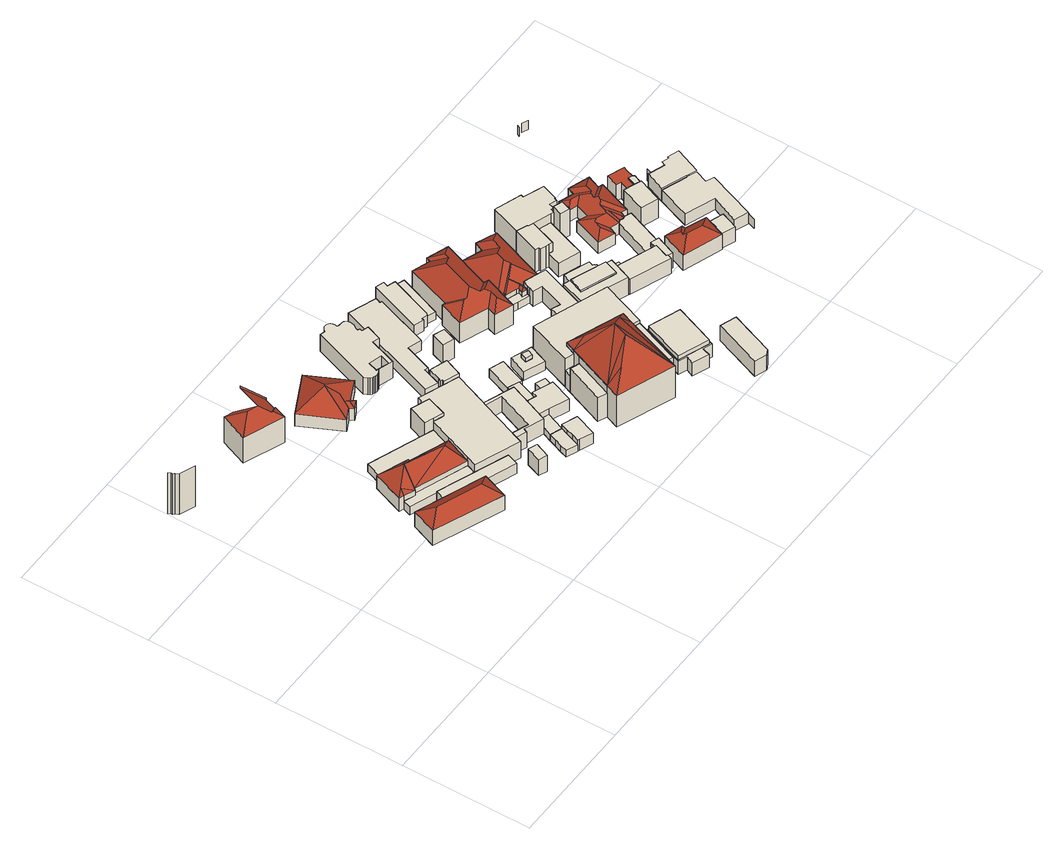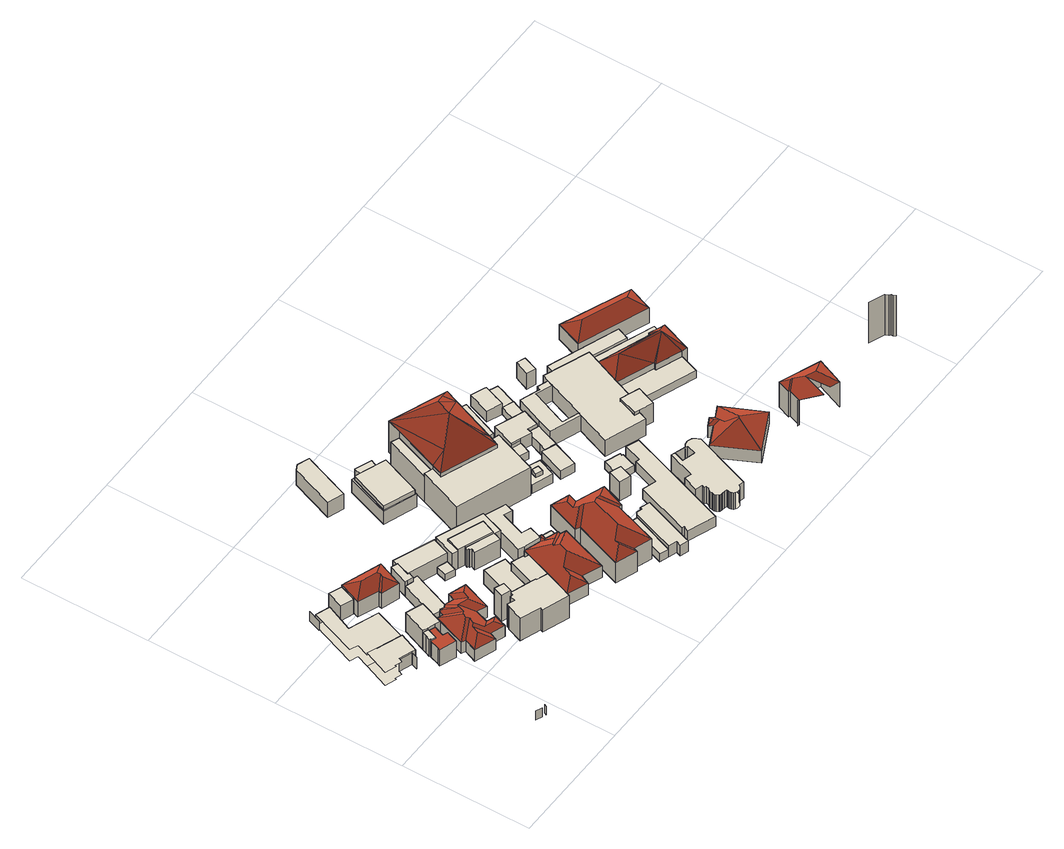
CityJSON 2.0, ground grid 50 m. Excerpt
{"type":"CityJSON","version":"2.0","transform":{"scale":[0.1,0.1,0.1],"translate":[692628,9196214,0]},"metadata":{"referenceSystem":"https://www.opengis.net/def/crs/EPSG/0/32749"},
"CityObjects":{
"building1":{"type":"Building","geometry":[{"type":"MultiSurface","lod":"2","boundaries":[[[0,1,2,3]],[[4,5,1,0]],[[6,7,5,4]],[[8,9,7,6]],[[10,11,9,8]],[[12,13,14,15]],[[14,13,16]],[[17,18,13,12]],[[19,20,21,22]],[[22,21,23,24,25]],[[26,17,12,15]],[[27,18,13,14]],[[24,23,28]],[[16,29,27,14]],[[21,30,31,23]],[[32,30,21,22]],[[29,16,13,18]],[[28,23,31]],[[25,24,33,34]],[[31,35,28]],[[30,36,37,31]],[[38,36,30,32]],[[33,24,28,35,39]],[[40,41,42,43]],[[31,37,35]],[[44,45,36,30,21,20]],[[46,44,20,19]],[[15,14,27,26]],[[47,33,39]],[[34,33,47,48,49]],[[50,51,52,53,54,55]],[[47,56,33]],[[57,58,51,50]],[[19,22,32,38,59,46]],[[39,56,47]],[[52,51,60]],[[18,27,29]],[[61,39,35]],[[49,48,62,63]],[[36,45,64,37]],[[59,45,36,38]],[[65,56,39]],[[59,38,32,22,25,34,49,66,67,68]],[[26,27,18,17]],[[64,37,31,23,24,33,56,65,69]],[[70,71,41,40]],[[72,48,47,56]],[[49,48,72,66]],[[35,37,61]],[[60,73,74,75,52]],[[73,60,51,58,76,77]],[[78,70,40,43]],[[39,61,65]],[[79,72,56,65]],[[66,72,79,67]],[[37,64,61]],[[58,80,76]],[[81,80,58,57]],[[77,76,80,82]],[[42,41,71,83]],[[84,74,73,77,82,85]],[[43,42,83,78]],[[86,82,80,81]],[[46,44,45,59]],[[45,44,87,88,64]],[[89,85,82,86]],[[69,65,61]],[[90,91,62,48,72,79,92]],[[68,67,66,49,63,93,94]],[[95,84,85,96]],[[64,69,61]],[[97,96,85,89]],[[92,79,65,69]],[[67,79,92,68]],[[63,62,91,93]],[[98,99,87,44,46]],[[88,100,69,64]],[[59,45,64,69,92,68]],[[101,102,103,104]],[[78,83,71,70]],[[105,106,107,108]],[[108,107,109,110]],[[111,112,102,101]],[[103,102,113]],[[114,105,108,110]],[[90,92,69,100,115]],[[109,107,106,116]],[[68,92,90,94]],[[114,116,106,105]],[[94,90,91,93]],[[91,90,115,117,118]],[[110,109,116,114]],[[119,120,112,111]],[[113,121,122,123,103]],[[124,121,113,102,112]],[[93,91,118,125,126]],[[127,128,129,130,119,111,101,104]],[[123,131,132,133,120,112,102,103]],[[134,135,124,112,120]],[[136,137,138,99,98]],[[139,140,115,90,94]],[[130,133,120,119]],[[120,133,134]],[[141,117,115,140]],[[104,103,123,127]],[[137,142,143,138]],[[144,142,137,136]],[[126,145,146,139,94,93]],[[135,134,133,132]],[[118,117,141,147,148,125]],[[149,150,137,136]],[[151,152,153,154,155,156,140,115,100,88,87,99,138,143]],[[129,132,133,130]],[[144,136,98,46,59,68,94,139,146,145,157,158,159,160]],[[122,121,124,135,132,131]],[[126,125,148,155,145]],[[146,156,140,139]],[[161,162,150,149]],[[163,164,165,166]],[[167,168,164,163]],[[144,142,169,170]],[[147,141,140,156]],[[131,123,122]],[[128,131,132,129]],[[160,171,151,143,142,144]],[[148,147,156,155]],[[145,155,156,146]],[[166,165,172,173]],[[145,155,154,157]],[[174,175,176,168,167]],[[177,178,162,161]],[[168,179,180,181,182,172,165,164]],[[163,166,173,183,184,185,186,167]],[[173,172,182,183]],[[179,168,176,187]],[[167,168,179,186]],[[188,189,175,174]],[[127,123,131,128]],[[180,179,187,190]],[[186,179,180,185]],[[191,192,177,161,149,136,144,170,193,160,159]],[[182,181,194,195]],[[184,181,182,183]],[[196,197,198,199]],[[200,171,201,169,142,137,150,162,178,202,203]],[[204,205,197,196]],[[206,188,174,167,186,185,184]],[[183,182,195,207,208]],[[209,210,205,204]],[[171,200,152,151]],[[159,200,171,160]],[[211,190,187,176,175,189,212]],[[213,214,210,209]],[[185,180,181,184]],[[181,180,190,211,194]],[[215,216,214,213]],[[170,169,201,193]],[[217,218,216,215]],[[219,220,207,195,194]],[[193,201,171,160]],[[221,222,218,217]],[[208,207,220,223]],[[184,183,208,223,224]],[[224,219,194,181,184]],[[206,212,189,188]],[[225,226,222,221]],[[192,227,202,178,177]],[[184,181,194,211,212,206]],[[158,153,152,200,159]],[[228,229,226,225]],[[157,154,153,158]],[[220,219,230,231]],[[224,219,220,223]],[[232,233,234,235]],[[236,237,238,239]],[[223,220,231,240,241,242]],[[243,244,229,228]],[[235,234,245,246]],[[242,241,227,192]],[[159,200,203,247,191]],[[248,249,233,232]],[[199,198,250,251]],[[252,253,230,219,224]],[[227,247,203,202]],[[191,247,227,192]],[[254,241,240,255]],[[242,241,254,256]],[[257,258,237,236]],[[246,245,249,248]],[[259,260,261,262]],[[263,264,260,259]],[[231,230,253,265,266,267,255,240]],[[262,261,268,269]],[[270,271,252,224,223,242,256,272]],[[273,254,255,267]],[[256,254,273,272]],[[274,275,276,272,256,242,192,191]],[[247,227,241,254,273,277,278,279]],[[280,281,264,263]],[[282,283,284,285]],[[286,287,244,243]],[[191,247,279,288,274]],[[289,290,258,257]],[[269,268,291,292]],[[293,294,295,283,282]],[[296,280,263,259,262,269,292]],[[276,277,273,272]],[[291,268,261,260,264,281,297]],[[272,273,267,266,298,299,270]],[[300,288,279,278]],[[274,288,300,275]],[[295,294,301]],[[251,250,302,303]],[[275,300,278,277,276]],[[304,305,306,307,308,309,310,311,312,313,314,315,316,317,318,319,320,321,322,323,324,325,326,327,328,329,330,331,332,333,334,335,336,337,286,243,228,225,221,217,215,213,209,204,196,199,251,303],[232,235,246,248]],[[302,250,198,197,205,210,214,216,218,222,226,229,244,287,338,339,340,341,342,343,344,345,346,347,348,349,350,351,352,353,354,355,356,357,358,359,360,361,362,363,364,365,366,367,368,369,370,371],[249,245,234,233]],[[372,373,290,289]],[[271,374,375,265,253,252]],[[303,302,371,304]],[[304,371,370,305]],[[271,374,375,298,299,270]],[[296,297,281,280]],[[376,377,300,275]],[[274,288,378,379]],[[305,370,369,306]],[[337,338,287,286]],[[270,299,380,381]],[[292,291,297,296]],[[300,377,382,378,288]],[[375,298,266,265]],[[270,299,374,271]],[[374,299,298,375]],[[285,284,383,384,385]],[[274,379,386,376,275]],[[387,388,294,293]],[[381,389,390,271,270]],[[391,282,285,385]],[[299,374,392,393,380]],[[390,392,374,271]],[[383,284,283,394]],[[239,238,395,396]],[[318,357,356,319]],[[317,358,357,318]],[[389,393,392,390]],[[336,339,338,337]],[[312,363,362,313]],[[319,356,355,320]],[[316,359,358,317]],[[394,283,295,397]],[[315,360,359,316]],[[313,362,361,314]],[[386,382,377,376]],[[314,361,360,315]],[[332,343,342,333]],[[381,380,393,389]],[[334,341,340,335]],[[333,342,341,334]],[[294,388,398,301]],[[282,283,394,399,391]],[[320,355,354,321]],[[331,344,343,332]],[[335,340,339,336]],[[330,345,344,331]],[[321,354,353,322]],[[295,301,398]],[[400,295,294,401]],[[329,346,345,330]],[[402,403,373,372]],[[328,347,346,329]],[[322,353,352,323]],[[295,400,397]],[[385,384,404,405]],[[406,407,408,409]],[[327,348,347,328]],[[379,378,382,386]],[[383,394,399,384]],[[323,352,351,324]],[[326,349,348,327]],[[324,351,350,325]],[[325,350,349,326]],[[409,408,410,411]],[[385,384,399,391]],[[412,413,414,402,372,289,257,236,239,396]],[[415,391,385,405]],[[395,238,237,258,290,373,403,416,417,418]],[[404,384,399,419]],[[404,419,420,421]],[[415,419,404,405]],[[422,423,424,425]],[[426,410,408,407]],[[295,427,400]],[[425,424,428,429]],[[406,409,411,430]],[[419,399,394,397,400,420]],[[391,399,419,415]],[[295,398,427]],[[430,426,407,406]],[[411,410,426,430]],[[431,432,433,434]],[[435,436,434,437]],[[437,434,433,438]],[[439,422,425,429],[440,438,437,435]],[[441,431,434,436]],[[415,419,420,442,443]],[[441,444,432,431]],[[442,420,400,401]],[[437,438,440,435]],[[427,445,400]],[[294,295,397,400,401,446,447,388]],[[432,444,448,433]],[[428,424,423,449],[436,434,433,448]],[[401,400,445]],[[405,404,421,450,451]],[[440,448,436,435]],[[438,433,448,440]],[[387,293,282,391,415,443,452,453,454]],[[444,441,436,448]],[[427,398,388]],[[414,416,403,402]],[[439,449,423,422]],[[429,428,449,439]],[[454,455,456,388,387]],[[457,458,459,460]],[[461,462,458,457]],[[463,464,455,454]],[[465,466,462,461]],[[396,395,418,412]],[[467,468,469,470]],[[470,469,471,472]],[[427,388,473]],[[474,475,476,466,465]],[[446,401,445,427,473]],[[471,469,477]],[[451,478,479,453,452,443,415,405]],[[413,417,416,414]],[[412,418,417,413]],[[453,480,455,454]],[[481,482,475,474]],[[456,388,447]],[[460,459,483,484]],[[421,420,442,485,486,487,488,450]],[[472,471,489,490]],[[491,492,493,483,459,458,462,466,476]],[[455,480,486,447,456]],[[477,494,489,471]],[[474,465,461,457,460,484,495,496,497]],[[473,388,447]],[[485,442,401,446]],[[443,442,485,452]],[[498,499,468,467]],[[479,500,464,463]],[[501,502,503,504]],[[497,505,475,474]],[[475,505,491,476]],[[479,463,454,453]],[[506,507,499,498]],[[508,509,510,511,494,477,469,468]],[[480,455,464,500]],[[512,513,502,501]],[[514,508,468,499]],[[497,515,481,474]],[[516,517,513,512]],[[499,507,514]],[[447,446,473]],[[515,518,482,481]],[[494,511,519,520,489]],[[475,482,518,505]],[[521,522,523,524]],[[525,526,527,523]],[[484,483,493,495]],[[495,493,492,496]],[[452,485,486,480,453]],[[490,489,520,528]],[[486,485,446,447]],[[480,500,487,486]],[[479,500,480,453]],[[472,490,528,529,530,531,532,533,506,498,467,470]],[[471,489,520,534,535,536,537,538,507,499,468,469]],[[504,503,539,540]],[[496,492,491,505,497]],[[541,525,523,522]],[[524,523,527,542]],[[543,544,517,516]],[[545,546,543,516,512,501,504,540],[524,521,547,542]],[[509,508,514,507,538]],[[548,549,550,551]],[[533,538,507,506]],[[552,553,554,555]],[[546,556,544,543]],[[451,450,488,478]],[[539,503,502,513,517,544,556,557],[527,558,522,523]],[[497,505,518,515]],[[510,509,538,537]],[[559,560,553,552]],[[547,521,524,542]],[[555,554,561,562]],[[478,488,487,500,479]],[[563,564,565,566]],[[567,568,549,548]],[[566,565,569,570]],[[571,572,573,574]],[[570,569,575,572,571]],[[526,525,541,576]],[[519,577,534,520]],[[532,537,538,533]],[[528,520,534,529]],[[569,578,579,575]],[[580,578,569,570]],[[551,550,581,582]],[[583,584,564,563]],[[585,581,550,549,568]],[[586,577,519,511,510,537,536]],[[547,558,522,521]],[[526,576,558,527]],[[587,588,589,590,591,578,569,565,564,584]],[[545,557,556,546]],[[583,563,566,570,580,592,593,594,595,596]],[[562,561,597,598]],[[589,588,599,600]],[[595,588,589,594]],[[590,589,600,601]],[[594,589,590,593]],[[602,603,604,584,583]],[[605,606,607,575,579]],[[578,591,605,579]],[[592,591,578,580]],[[596,608,609,610,559,552,555,562,598,602,583]],[[604,603,597,561,554,553,560,611,612,613,614]],[[567,548,551,582,615]],[[598,597,603,602]],[[591,590,601,605]],[[593,590,591,592]],[[529,534,535,530]],[[616,600,599,617]],[[618,619,573,572]],[[577,586,535,534]],[[583,584,587,596]],[[588,587,617,599]],[[596,587,588,595]],[[587,584,604,614,617]],[[576,541,522,558]],[[531,536,537,532]],[[542,527,558,547]],[[605,601,600,616,606]],[[607,620,621,618,572,575]],[[540,539,557,545]],[[615,585,568,567]],[[614,613,622,617]],[[596,587,617,622,608]],[[620,607,606,616,617,622]],[[623,624,625,626]],[[574,573,627,628]],[[619,629,627,573]],[[610,611,560,559]],[[536,535,586]],[[596,595,594,593,592,580,570,571,574,628,630,631,632,633,608]],[[617,599,600,601,605,579,575,572,573,627,634,635,636,637,622]],[[638,639,624,623]],[[633,637,622,608]],[[640,641,642,643]],[[644,641,640,645]],[[608,622,613,612,609]],[[530,535,536,531]],[[621,620,622,637]],[[626,625,646,647]],[[582,581,585,615]],[[641,648,649,642]],[[650,648,641,644]],[[647,646,651,652]],[[609,612,611,610]],[[629,653,634,627]],[[628,627,634,630]],[[654,640,643,655]],[[645,640,654,656]],[[657,650,644,645,656]],[[658,638,623,626,647,652,659,660,661,662,663,656,645,644,650,657]],[[664,648,641,640,654,665,666,667,668,669,651,646,625,624,639,670]],[[655,643,642,649,671]],[[672,653,629,619,618,621,637,636]],[[652,651,669,659]],[[632,636,637,633]],[[673,674,675,676]],[[653,672,635,634]],[[630,634,635,631]],[[648,664,671,649]],[[657,664,648,650]],[[677,678,674,673]],[[663,665,654,656]],[[660,668,667,661]],[[661,667,666,662]],[[659,669,668,660]],[[679,680,678,677]],[[662,666,665,663]],[[658,670,639,638]],[[656,654,655,671,664,657]],[[681,682,683,684]],[[685,686,687,688,689]],[[690,691,682,681]],[[684,683,692,680,679]],[[636,635,672]],[[676,675,693,694]],[[695,696,683,684]],[[683,696,697,692]],[[657,664,670,658]],[[698,699,686,685]],[[700,701,702,695,684,679,677,673,676,694]],[[703,704,688,689]],[[693,675,674,678,680,692,697,705,706,707]],[[689,688,708,709]],[[631,635,636,632]],[[709,710,703,689]],[[688,704,711,708]],[[712,713,696,683,682,691]],[[702,713,696,695]],[[696,713,705,697]],[[710,711,704,703]],[[694,693,707,700]],[[709,708,711,710]],[[690,681,684,695,702,714]],[[715,716,717,698,685,689]],[[700,707,706,701]],[[694,693,718,719]],[[701,706,705,713,702]],[[687,686,699,720,721,722]],[[714,712,691,690]],[[689,688,687,722,723,715]],[[717,720,699,698]],[[713,712,724,705]],[[714,712,713,702]],[[716,725,721,720,717]],[[726,727,725,716]],[[725,723,722,721]],[[715,723,725,716]],[[728,729,730,731]],[[732,733,734,735]],[[715,723,736,737]],[[715,737,728,738,739,740,741,726,716]],[[737,736,742,729,728]],[[742,743,744,729]],[[725,727,745,746,747,743,742,736,723]],[[728,729,744,738]],[[748,749,724,712,714]],[[743,747,750,744]],[[751,752,753,754]],[[705,724,749,755,756,757,758,759,760,761,762,763,718,693,707,706]],[[738,744,750,739]],[[701,700,694,719,764,765,766,767,768,769,770,771,772,748,714,702]],[[754,753,773,774]],[[741,775,745,727,726]],[[734,733,776]],[[772,755,749,748]],[[774,777,751,754]],[[735,734,778,779]],[[747,746,780,750]],[[776,781,782,778,734]],[[719,718,763,764]],[[739,750,780,740]],[[753,752,783,773]],[[784,785,786,787]],[[771,756,755,772]],[[788,789,790,786,785]],[[746,745,775,780]],[[740,780,775,741]],[[770,757,756,771]],[[777,783,752,751]],[[791,792,785,784]],[[774,773,783,777]],[[793,794,733,732]],[[781,776,733,794]],[[731,730,795,796]],[[764,763,762,765]],[[769,758,757,770]],[[797,798,799,800,741,740,739,738,728,731,796]],[[795,730,729,744,750,780,775,801,802,803,804]],[[782,805,806,778]],[[796,795,807,794,793]],[[779,778,806,808]],[[768,759,758,769]],[[809,805,782,781,794,807]],[[810,786,790]],[[767,760,759,768]],[[811,788,785,792]],[[800,801,775,741]],[[795,804,812,807]],[[797,804,795,796]],[[813,814,815,791,784,787]],[[810,816,817,792,785,786]],[[787,786,810,813]],[[790,789,816,810]],[[765,762,761,766]],[[766,761,760,767]],[[818,819,820,821]],[[822,809,807,812,823]],[[804,803,824,812]],[[798,803,804,797]],[[808,806,819,818]],[[789,788,811,817,816]],[[821,820,825,826]],[[827,823,812,824]],[[825,820,828]],[[813,810,816,814]],[[803,802,829,824]],[[799,802,803,798]],[[824,829,827]],[[830,822,823,827,829,831]],[[832,828,820,819]],[[798,797,796,793,732,735,779,808,818,821,826,833,834,835,836,837,838,839,799]],[[824,812,807,794,733,734,778,806,819,820,825,840,841,842,843,844,845,831,829]],[[805,809,822,830,846,847,848,849,832,819,806]],[[839,831,829,802,799]],[[792,817,811]],[[799,802,801,800]],[[846,830,831,845]],[[838,845,831,839]],[[850,851,852,853]],[[815,817,792,791]],[[828,832,849,854,840,825]],[[826,825,840,833]],[[814,816,817,815]],[[853,852,855,856]],[[857,858,859,860]],[[861,850,853,856]],[[860,859,862,863]],[[854,864,841,840]],[[833,840,841,834]],[[855,852,851,865]],[[847,846,845,844]],[[837,844,845,838]],[[861,865,851,850]],[[849,848,843,842,864,854]],[[856,855,865,861]],[[848,847,844,843]],[[842,841,864]],[[866,867,857,860,863,868]],[[863,862,869,870,868]],[[869,862,859,858,871,872]],[[867,873,871,858,857]],[[834,841,842,835]],[[869,872,874,875,870]],[[876,877,878,879]],[[868,870,875,866]],[[880,881,882,883]],[[836,843,844,837]],[[868,870,884,885]],[[885,884,886,887]],[[835,842,843,836]],[[879,878,888,889]],[[887,886,890,891]],[[872,871,873,874]],[[866,875,874,873,867]],[[874,892,893,875]],[[866,875,893,894]],[[885,887,891,895,896,897,894,866,868]],[[883,882,877,876]],[[870,875,893,898,899,900,890,886,884]],[[901,902,873,867]],[[903,904,905,906]],[[907,892,874,873,902,908,909]],[[910,911,901,867,866,894,897]],[[892,907,898,893]],[[911,908,902,901]],[[894,893,898,897]],[[897,898,907,909,910]],[[910,909,908,911]],[[896,899,898,897]],[[891,890,900,895]],[[889,888,912,913,914]],[[915,916,888,889]],[[917,916,888,878,877,882,881,918,919]],[[895,900,899,896]],[[920,921,880,883,876,879,889,915,922]],[[923,912,888,916]],[[914,913,924,925,926]],[[926,925,927,928]],[[929,930,925,926]],[[930,925,924,931]],[[913,912,923,932,933,934,935,936,937,931,924]],[[929,938,939,940,941,942,922,915,889,914,926]],[[943,944,945,946]],[[947,948,949,950]]],"semantics":{"surfaces":[{"type":"WallSurface"},{"type":"RoofSurface"}],"values":[0,0,0,0,0,0,1,0,0,0,0,null,1,1,0,0,1,1,0,1,0,0,1,0,1,0,0,0,1,0,0,0,0,0,1,1,1,1,0,0,0,1,0,0,null,0,0,0,1,1,1,0,1,0,0,1,1,0,1,0,1,0,0,0,0,0,1,0,0,1,1,0,0,0,0,0,0,0,0,0,0,0,0,1,0,0,0,0,0,0,0,0,0,1,1,0,0,null,1,0,0,0,1,0,0,0,0,0,1,0,0,0,0,0,1,0,0,0,0,0,0,0,1,0,0,0,0,0,0,0,0,0,0,0,0,0,0,0,0,0,0,0,0,0,0,0,0,0,0,0,0,0,0,0,0,0,0,0,0,0,0,0,0,0,0,0,0,0,0,0,0,0,0,0,0,0,0,0,0,0,0,0,0,0,0,0,0,0,0,0,0,0,0,0,0,0,0,0,0,0,0,0,0,0,0,0,0,0,0,0,0,1,0,0,0,0,0,0,0,0,0,0,0,0,0,0,0,0,0,0,0,0,0,0,0,0,0,0,0,0,0,0,0,0,0,0,0,0,0,0,0,0,0,0,0,0,0,1,0,0,0,0,0,0,1,null,0,0,0,0,null,0,0,0,0,0,0,0,0,0,0,0,0,0,0,0,0,0,0,0,1,0,0,0,0,1,0,0,0,0,0,0,0,0,0,0,0,1,null,0,0,1,0,0,0,0,0,1,0,0,0,0,0,0,0,0,0,0,0,1,0,1,1,0,0,0,0,0,null,0,0,0,0,0,1,0,1,0,0,0,0,0,0,0,0,0,1,0,0,1,0,0,1,1,0,1,0,0,0,0,0,0,0,0,0,0,0,null,0,0,0,0,0,0,1,0,0,0,0,0,0,0,1,0,0,0,0,0,0,0,0,0,0,1,0,0,0,0,0,0,0,1,0,0,0,0,0,0,0,0,0,0,0,1,0,0,0,0,0,0,0,0,0,1,1,1,0,0,0,0,0,0,0,1,1,0,0,0,0,1,0,0,1,0,1,0,null,0,0,0,0,0,0,1,0,0,0,0,0,0,1,0,0,0,0,0,0,0,1,0,0,0,1,0,0,0,0,0,0,0,0,0,0,0,0,0,0,0,0,1,0,0,0,0,0,0,0,0,0,0,0,0,0,0,0,0,0,0,0,0,0,0,0,0,0,0,0,0,0,0,0,0,0,0,0,0,0,0,0,0,0,0,0,0,0,0,0,0,0,1,0,0,0,0,1,0,0,0,0,0,1,0,0,0,0,0,0,0,1,0,0,0,0,0,1,0,0,0,1,1,0,1,0,0,0,0,null,0,1,0,0,0,1,0,0,0,1,0,1,1,0,0,0,1,1,1,0,null,1,0,1,0,1,0,0,0,1,0,0,0,0,0,0,1,0,0,1,0,0,1,0,1,1,0,0,0,0,0,0,0,0,0,0,0,0,0,0,0,0,0,0,0,0,0,1,0,0,0,0,0,0,0,0,0,0,0,0,0,0,0,0,0,0,0,0,0,0,0,0,0]}}]}
},
"vertices":[
[12,1256,0],[12,1256,194],[7,1265,194],[7,1265,0],[12,1248,0],[12,1248,194],[18,1245,0],[18,1245,194],[23,1231,0],[23,1231,194],[83,1208,0],[83,1208,194],[372,468,0],[372,468,71],[409,563,71],[409,563,0],[438,496,109],[634,361,0],[634,361,71],[442,606,0],[442,606,39],[454,636,39],[454,636,0],[454,636,62],[436,642,62],[436,642,0],[671,461,0],[671,461,71],[461,653,82],[604,431,110],[495,620,39],[495,620,62],[495,620,0],[481,761,62],[481,761,0],[518,679,130],[498,628,39],[498,628,62],[498,628,0],[516,685,126],[524,520,0],[524,520,48],[542,566,48],[542,566,0],[686,514,39],[701,552,39],[686,514,0],[500,754,62],[500,754,35],[500,754,0],[331,1186,0],[331,1186,121],[373,1290,121],[373,1290,107],[373,1290,97],[373,1290,0],[598,717,62],[484,1125,0],[484,1125,121],[701,552,0],[406,1218,160],[670,622,121],[527,828,35],[527,828,0],[701,552,62],[596,709,62],[598,717,0],[596,709,0],[742,654,0],[742,654,62],[792,420,0],[792,420,48],[598,717,35],[444,1204,161],[445,1204,160],[410,1277,121],[468,1161,140],[462,1163,140],[807,463,0],[596,709,35],[502,1176,121],[502,1176,0],[497,1178,121],[807,463,48],[479,1298,161],[514,1224,121],[497,1178,0],[686,514,77],[701,552,77],[514,1224,0],[773,735,35],[740,748,35],[742,654,35],[740,748,0],[773,735,0],[484,1301,163],[520,1222,121],[520,1222,0],[857,448,0],[857,448,77],[742,654,77],[636,985,0],[636,985,56],[563,1139,56],[563,1139,0],[856,342,0],[856,342,76],[824,354,76],[824,354,0],[845,410,76],[845,410,0],[683,1007,0],[683,1007,56],[677,1099,114],[878,398,0],[773,735,77],[878,398,76],[773,735,91],[740,748,91],[692,991,0],[692,991,56],[679,1100,114],[682,1102,114],[722,1217,56],[700,1057,82],[768,821,91],[768,821,0],[722,1217,0],[797,1062,0],[717,1023,0],[726,1008,0],[797,1062,56],[717,1023,56],[726,1008,56],[700,1016,68],[691,1031,68],[866,472,0],[866,472,74],[866,472,77],[811,721,0],[811,721,77],[811,721,91],[875,495,74],[875,495,77],[875,495,0],[818,802,0],[838,795,0],[838,795,91],[818,802,91],[906,458,0],[906,458,74],[929,636,77],[934,648,77],[984,777,77],[831,835,77],[818,802,77],[838,795,77],[831,835,0],[984,777,0],[934,648,0],[929,636,0],[912,472,0],[912,472,74],[943,327,0],[943,327,31],[952,354,31],[952,354,0],[985,310,0],[985,310,31],[936,472,74],[936,472,0],[929,636,74],[963,381,31],[963,381,0],[991,307,0],[991,307,52],[985,310,52],[986,445,0],[986,445,74],[995,337,31],[1005,364,31],[1016,393,31],[973,409,31],[973,409,0],[1016,393,0],[1005,364,0],[995,337,0],[995,337,52],[1042,287,0],[1042,287,52],[1005,364,52],[1049,604,0],[1026,545,0],[992,613,0],[1016,393,33],[973,409,33],[812,1021,0],[812,1021,79],[805,1033,79],[805,1033,0],[934,648,74],[992,613,74],[1026,545,74],[1049,604,74],[816,1014,0],[816,1014,79],[1073,371,0],[1002,478,33],[1002,478,0],[821,1009,0],[821,1009,79],[1016,393,52],[1073,371,52],[826,1006,0],[826,1006,79],[834,1003,0],[834,1003,79],[841,1003,0],[841,1003,79],[1044,463,33],[1008,476,33],[849,1004,0],[849,1004,79],[1008,476,0],[1044,463,0],[853,1005,0],[853,1005,79],[1026,545,44],[863,1011,0],[863,1011,79],[1044,463,58],[1008,476,58],[869,1052,0],[869,1052,79],[857,1016,79],[857,1016,0],[947,834,0],[947,834,48],[899,853,48],[899,853,0],[1033,543,58],[1033,543,44],[1033,543,0],[919,993,0],[919,993,79],[905,1000,79],[905,1000,0],[1049,604,44],[918,1038,0],[918,1038,79],[887,1258,79],[887,1258,0],[1119,434,0],[1119,434,58],[1069,530,44],[1069,530,58],[1069,530,0],[971,902,0],[971,902,48],[975,837,0],[975,837,34],[970,839,34],[970,839,0],[972,829,0],[972,829,34],[1152,520,58],[1116,534,58],[1076,550,58],[974,850,34],[974,850,0],[1116,534,0],[1152,520,0],[1076,550,0],[1076,550,44],[1060,635,0],[1102,618,0],[1092,592,0],[1092,592,44],[1102,618,44],[1060,635,44],[1030,807,0],[1030,807,34],[1166,315,0],[1166,315,113],[1132,331,113],[1132,331,0],[954,1096,0],[954,1096,79],[1060,635,41],[984,898,0],[984,898,48],[990,896,34],[990,896,0],[1146,265,0],[1146,265,149],[1166,315,149],[1056,873,0],[1056,873,34],[1116,534,48],[1116,534,35],[1102,618,41],[1216,295,206],[906,1252,79],[906,1252,0],[908,1255,0],[911,1258,0],[915,1261,0],[918,1263,0],[921,1265,0],[925,1265,0],[932,1265,0],[936,1264,0],[942,1261,0],[945,1258,0],[948,1252,0],[948,1249,0],[949,1245,0],[950,1241,0],[948,1235,0],[947,1232,0],[956,1229,0],[966,1229,0],[972,1228,0],[977,1226,0],[980,1223,0],[985,1216,0],[986,1209,0],[986,1202,0],[985,1197,0],[984,1191,0],[982,1188,0],[979,1184,0],[975,1179,0],[971,1167,0],[979,1164,0],[976,1154,0],[1001,1146,0],[980,1088,0],[980,1088,79],[1001,1146,79],[976,1154,79],[979,1164,79],[971,1167,79],[975,1179,79],[979,1184,79],[982,1188,79],[984,1191,79],[985,1197,79],[986,1202,79],[986,1209,79],[985,1216,79],[980,1223,79],[977,1226,79],[972,1228,79],[966,1229,79],[956,1229,79],[947,1232,79],[948,1235,79],[950,1241,79],[949,1245,79],[948,1249,79],[948,1252,79],[945,1258,79],[942,1261,79],[936,1264,79],[932,1265,79],[925,1265,79],[921,1265,79],[918,1263,79],[915,1261,79],[911,1258,79],[908,1255,79],[1021,1001,0],[1021,1001,48],[1152,520,35],[1152,520,48],[1112,614,0],[1112,614,41],[1097,734,41],[1097,734,0],[1132,576,35],[1132,576,0],[1150,714,41],[1190,477,113],[1190,477,78],[1190,477,0],[1150,714,0],[1363,181,0],[1363,181,149],[1169,562,0],[1154,519,0],[1225,465,0],[1154,519,35],[1169,562,35],[1225,465,113],[1041,1251,48],[1041,1251,0],[1225,465,149],[1296,330,272],[1225,465,78],[1236,494,149],[1252,533,149],[1073,985,0],[1073,985,48],[1201,505,78],[1201,505,0],[1104,877,0],[1104,877,92],[1063,892,92],[1063,892,0],[1081,943,92],[1081,943,0],[1145,1212,0],[1137,1191,0],[1145,1189,0],[1236,494,0],[1145,1189,48],[1137,1191,48],[1145,1212,48],[1236,494,78],[1236,494,133],[1201,505,133],[1226,601,0],[1226,601,42],[1149,632,42],[1149,632,0],[1122,928,92],[1317,387,271],[1177,702,42],[1177,702,0],[1122,928,0],[1188,652,60],[1196,675,60],[1196,675,42],[1188,652,42],[1213,642,0],[1213,642,42],[1188,652,0],[1196,675,0],[1254,673,0],[1222,664,0],[1213,642,60],[1252,533,133],[1252,533,0],[1222,664,60],[1276,478,194],[1463,453,149],[1447,411,149],[1222,664,42],[1254,673,42],[1264,673,133],[1264,673,0],[1463,453,0],[1447,411,0],[1383,235,0],[1383,235,119],[1383,235,149],[1149,1027,0],[1149,1027,52],[1113,1039,52],[1113,1039,0],[1152,1035,0],[1152,1035,52],[1414,223,0],[1414,223,119],[1173,1029,0],[1173,1029,52],[1277,859,0],[1277,859,95],[1171,899,95],[1171,899,0],[1206,993,95],[1206,993,0],[1405,427,197],[1180,1036,0],[1180,1036,36],[1180,1036,52],[1237,929,130],[1545,571,0],[1481,399,0],[1447,411,119],[1214,1023,0],[1214,1023,36],[1185,1240,52],[1185,1240,0],[1463,453,133],[1447,411,133],[1481,399,133],[1545,571,133],[1219,989,95],[1219,989,0],[1240,1200,52],[1209,1211,52],[1216,1230,52],[1251,924,130],[1216,1230,0],[1209,1211,0],[1240,1200,0],[1265,826,0],[1265,826,95],[1481,399,119],[1486,217,0],[1486,217,62],[1453,229,62],[1453,229,0],[1240,1200,36],[1336,801,0],[1336,801,95],[1325,881,121],[1317,899,130],[1299,906,130],[1284,939,147],[1473,187,0],[1473,187,62],[1313,849,121],[1274,1188,0],[1535,163,0],[1535,163,62],[1274,1188,36],[1326,1058,148],[1278,1159,95],[1575,190,0],[1575,190,62],[1459,234,62],[1459,234,0],[1459,234,81],[1517,388,81],[1517,388,62],[1278,1159,0],[1345,1135,0],[1351,1152,0],[1433,1122,0],[1365,936,0],[1383,929,0],[1345,1135,95],[1351,1152,95],[1433,1122,95],[1365,936,95],[1383,929,95],[1515,394,62],[1515,394,0],[1575,190,81],[1517,388,0],[1545,194,0],[1545,194,62],[1640,347,0],[1579,181,0],[1634,344,0],[1631,1,0],[1631,1,71],[1586,18,71],[1586,18,0],[1398,665,0],[1398,665,72],[1409,699,72],[1409,699,0],[1579,181,62],[1640,347,62],[1634,344,62],[1479,633,0],[1479,633,72],[1441,686,72],[1441,686,0],[1401,827,0],[1401,827,33],[1382,834,33],[1382,834,0],[1653,12,0],[1653,12,71],[1389,866,33],[1389,866,0],[1394,876,0],[1394,876,54],[1372,885,54],[1372,885,0],[1389,866,54],[1634,344,81],[1372,1079,124],[1429,852,33],[1429,852,54],[1429,852,0],[1655,201,71],[1655,201,0],[1447,811,0],[1447,811,33],[1716,179,71],[1378,1096,124],[1450,820,33],[1447,822,33],[1431,828,33],[1437,844,33],[1439,848,33],[1439,848,0],[1437,844,0],[1431,828,0],[1447,822,0],[1450,820,0],[1475,779,72],[1475,779,0],[1447,822,54],[1431,828,54],[1437,844,54],[1441,792,0],[1441,792,72],[1447,811,72],[1439,848,54],[1452,854,61],[1438,886,78],[1459,842,0],[1519,821,0],[1543,812,0],[1543,812,72],[1519,821,72],[1459,842,72],[1450,820,72],[1716,179,0],[1445,834,61],[1450,820,54],[1483,912,99],[1475,931,109],[1438,887,78],[1481,906,99],[1459,842,54],[1482,633,0],[1482,633,84],[1514,723,84],[1514,723,0],[1437,1071,54],[1437,1071,0],[1486,964,109],[1511,1042,0],[1528,1077,0],[1604,1047,0],[1521,821,0],[1511,1042,54],[1528,1077,54],[1604,1047,54],[1521,821,54],[1656,564,0],[1656,564,84],[1538,710,84],[1516,656,84],[1516,656,91],[1538,710,91],[1516,656,0],[1538,710,0],[1536,715,84],[1536,715,0],[1648,605,84],[1648,605,91],[1648,605,0],[1547,744,84],[1547,744,0],[1533,985,84],[1642,670,84],[1642,670,91],[1642,670,0],[1667,660,0],[1690,651,0],[1643,708,0],[1636,691,0],[1643,688,0],[1641,683,0],[1647,681,0],[1667,660,84],[1647,681,84],[1641,683,84],[1643,688,84],[1636,691,84],[1643,708,84],[1690,651,84],[1667,660,91],[1549,1023,83],[1584,867,0],[1584,867,107],[1570,872,107],[1570,872,0],[1585,859,0],[1585,859,107],[1603,852,0],[1603,852,107],[1596,797,0],[1596,797,65],[1615,848,65],[1615,848,0],[1660,561,0],[1660,561,73],[1685,629,73],[1685,629,31],[1685,629,0],[1677,766,0],[1677,766,65],[1615,848,107],[1605,970,107],[1605,970,0],[1629,843,0],[1629,843,65],[1629,843,107],[1814,500,0],[1814,500,73],[1647,954,0],[1646,951,0],[1665,944,0],[1723,615,0],[1723,615,31],[1665,944,107],[1646,951,107],[1647,954,107],[1701,670,31],[1701,670,0],[1737,656,0],[1737,656,31],[1732,920,65],[1665,944,65],[1732,920,0],[1835,573,0],[1814,521,0],[1821,518,0],[1647,1083,107],[1647,1083,0],[1821,518,73],[1814,521,73],[1835,573,73],[1835,573,71],[1732,920,107],[1814,521,71],[1838,511,0],[1838,511,71],[1833,586,0],[1833,586,51],[1808,593,51],[1808,593,0],[1819,725,0],[1819,725,53],[1754,748,53],[1754,748,0],[1829,575,71],[1829,575,0],[1834,588,0],[1837,597,0],[1858,590,0],[1868,586,0],[1833,586,71],[1834,588,71],[1834,588,51],[1868,586,71],[1858,590,71],[1837,597,71],[1744,915,0],[1744,915,107],[1837,597,51],[1770,871,0],[1770,871,125],[1735,885,125],[1735,885,0],[1749,929,107],[1759,926,107],[1765,947,107],[1792,937,107],[1796,948,107],[1799,947,107],[1822,1007,107],[1744,1037,107],[1748,1047,107],[1748,1047,0],[1744,1037,0],[1822,1007,0],[1799,947,0],[1796,948,0],[1792,937,0],[1765,947,0],[1759,926,0],[1749,929,0],[1749,922,125],[1749,922,0],[1868,586,51],[1799,770,72],[1784,909,0],[1795,860,53],[1795,860,0],[1858,590,51],[1810,797,72],[1821,802,76],[1784,909,125],[1847,476,0],[1847,476,72],[1886,575,72],[1886,575,0],[1909,504,104],[1905,514,99],[1909,526,98],[1996,422,0],[1996,422,72],[1830,752,0],[1830,752,53],[1865,740,51],[1865,740,0],[1877,746,0],[1891,740,0],[1900,743,0],[1925,733,0],[1925,733,51],[1900,743,51],[1891,740,51],[1877,746,51],[1859,788,76],[1833,845,53],[1865,740,53],[1833,845,0],[1862,789,77],[1955,552,72],[1970,481,104],[1877,746,53],[1955,552,0],[1952,539,0],[2031,508,0],[1952,539,72],[2031,508,72],[1851,895,0],[1851,895,53],[1818,907,53],[1818,907,0],[1868,796,79],[1875,790,74],[1891,740,53],[1834,956,53],[1834,956,0],[1891,752,59],[1850,923,67],[1900,743,53],[1878,823,79],[1907,761,53],[1885,911,67],[1889,937,0],[1900,964,0],[1980,936,0],[1961,887,0],[1977,880,0],[1930,752,0],[1907,761,0],[1889,937,53],[1900,964,53],[1980,936,53],[1961,887,53],[1977,880,53],[1930,752,53],[1893,831,86],[1899,845,86],[1893,856,81],[1901,877,81],[2050,407,0],[2050,407,70],[2002,426,70],[2002,426,0],[1914,883,76],[2026,489,70],[2026,489,0],[1996,675,0],[1996,675,91],[1932,699,91],[1932,699,0],[2075,472,0],[1967,790,91],[1967,790,0],[1924,910,76],[2075,472,70],[2012,773,0],[2032,765,0],[1986,783,0],[1986,783,91],[1986,783,77],[2032,765,91],[2012,773,91],[2032,765,82],[2012,773,82],[2012,773,77],[2131,540,0],[2131,540,54],[2018,582,54],[2018,582,0],[2139,416,0],[2139,416,54],[2086,436,54],[2086,436,0],[2001,823,77],[2001,823,0],[1982,830,77],[1982,830,0],[2064,706,54],[2064,706,0],[1999,876,77],[1999,876,0],[2026,813,82],[2026,813,77],[2026,813,0],[2062,853,0],[2056,840,0],[2044,806,0],[2044,806,77],[2056,840,77],[2062,853,77],[2038,781,0],[2038,781,82],[2132,387,0],[2132,387,44],[2151,438,44],[2151,438,0],[2044,806,82],[2046,801,82],[2042,803,82],[2042,803,0],[2046,801,0],[2064,706,62],[2094,779,62],[2094,779,0],[2157,671,0],[2157,671,54],[2194,657,54],[2207,596,54],[2176,608,54],[2176,608,0],[2207,596,0],[2194,657,0],[2157,671,62],[2106,774,62],[2106,774,55],[2106,774,0],[2115,797,55],[2115,797,0],[2156,756,0],[2156,756,55],[2156,756,62],[2194,657,62],[2233,754,62],[2191,769,62],[2190,766,62],[2189,762,62],[2163,772,62],[2163,772,0],[2189,762,0],[2190,766,0],[2191,769,0],[2233,754,0],[2049,1264,0],[2049,1264,42],[2044,1255,42],[2044,1255,0],[2086,1246,0],[2086,1246,43],[2063,1257,43],[2063,1257,0]
]}
